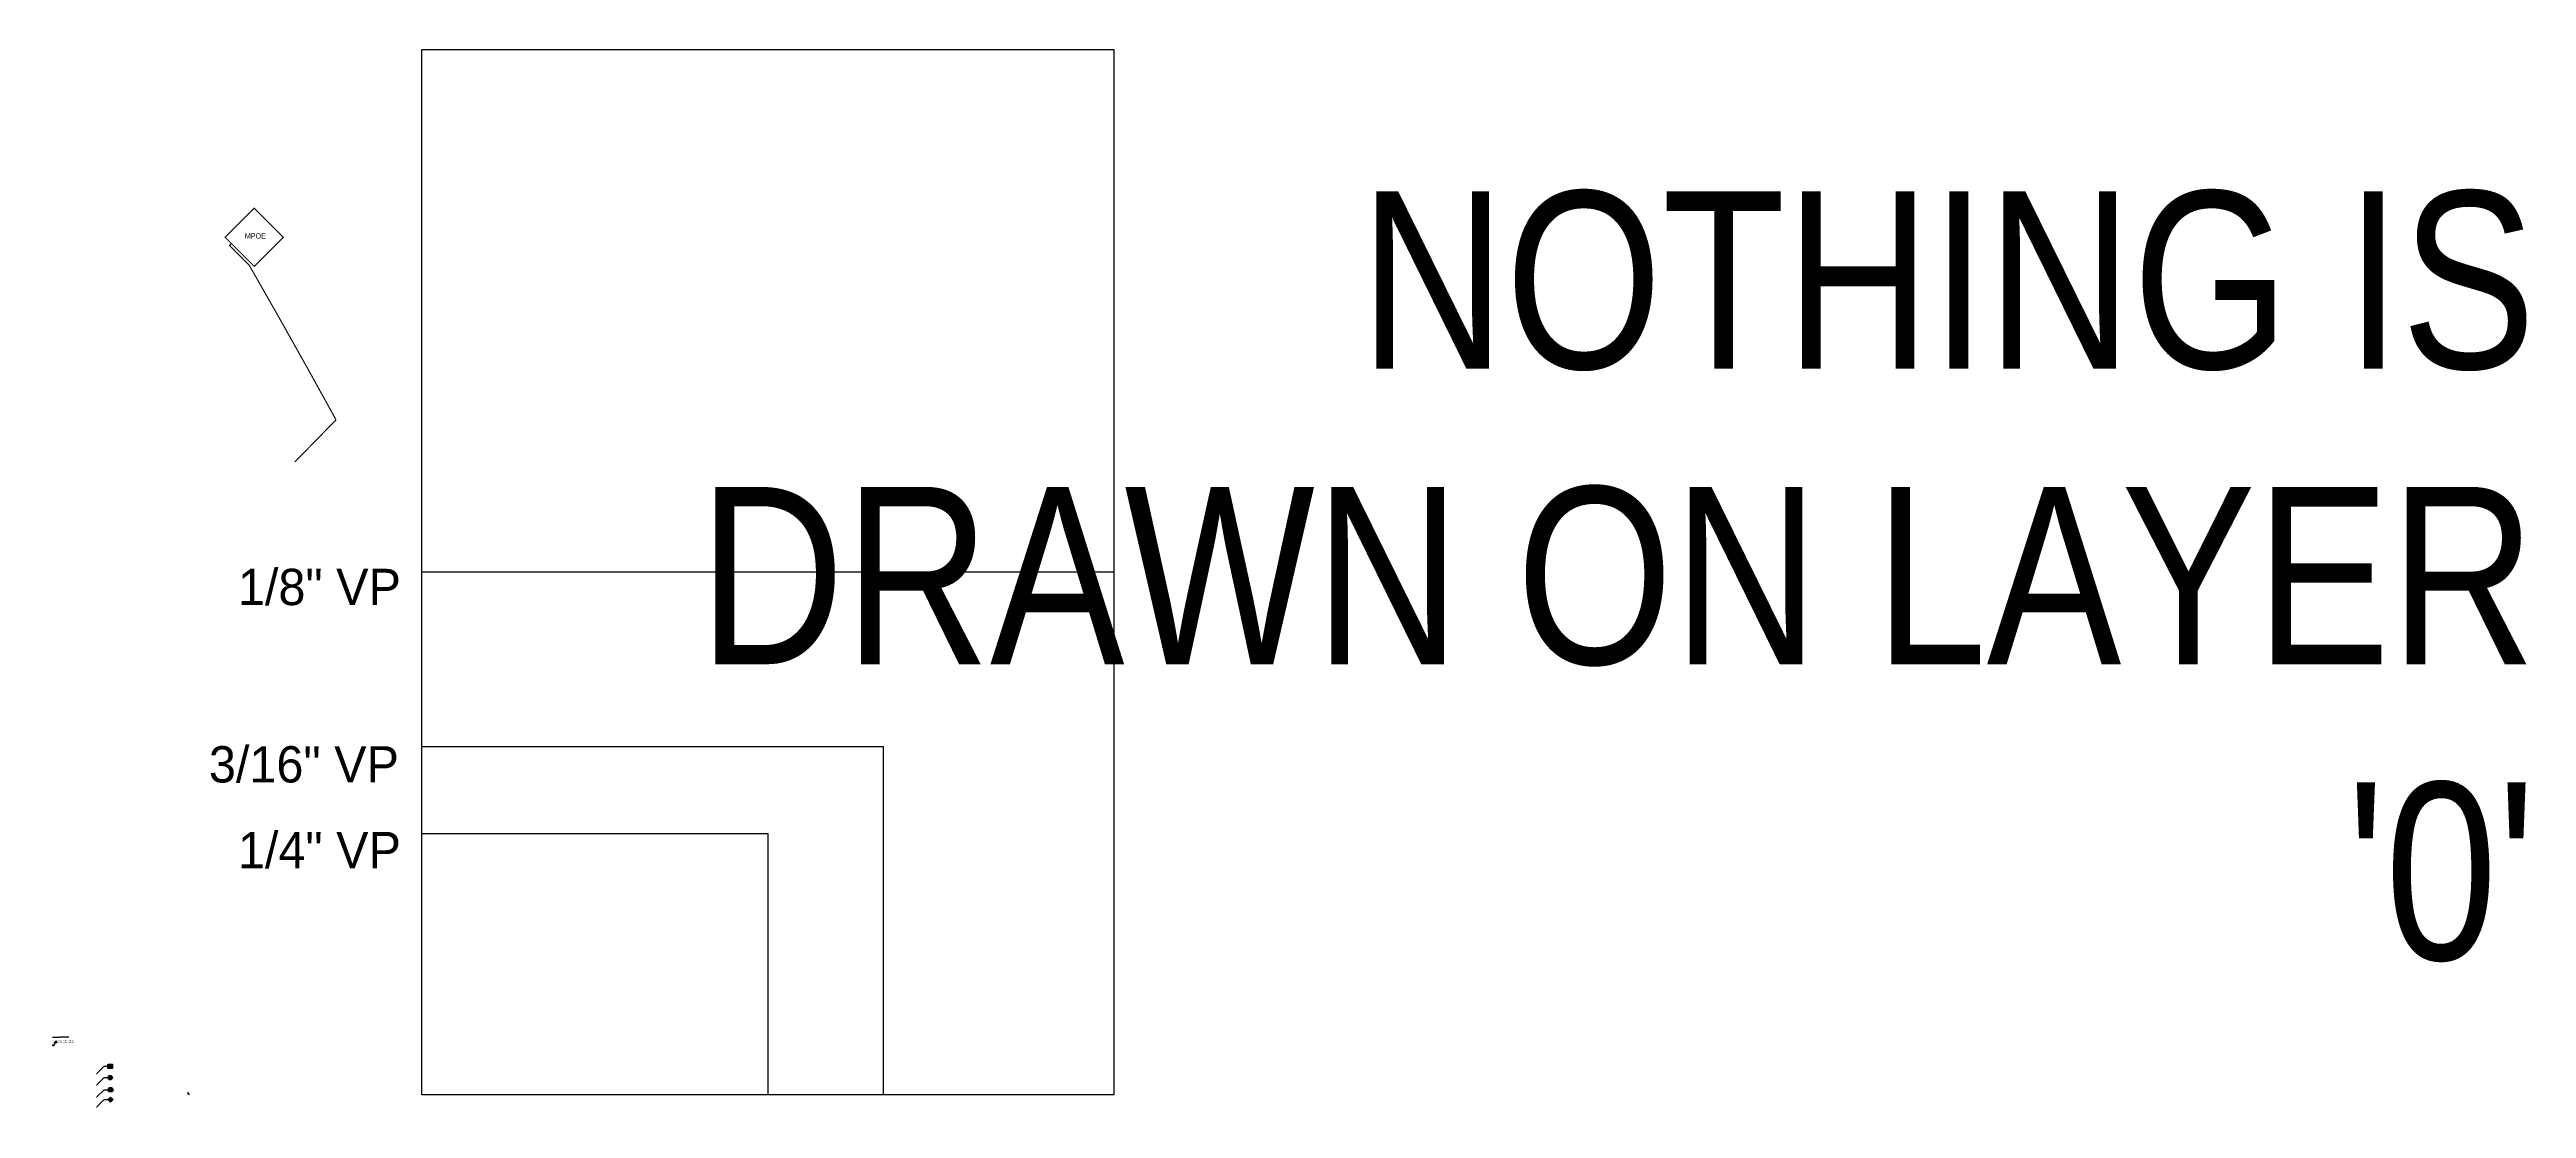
# Model space of a CAD drawing. Header units: inches. Extents: x -1968 to 11126, y -71 to 5528.
import ezdxf
from ezdxf import colors
from ezdxf.entities.mleader import LeaderData, LeaderLine
from ezdxf.enums import TextEntityAlignment as Align
from ezdxf.math import Vec2, Vec3

# ---------------------------------------------------------------- set-up
doc = ezdxf.new("R2010")
doc.units = ezdxf.units.IN
doc.header["$MEASUREMENT"] = 0
doc.linetypes.add('DASHED2', pattern=[0.375, 0.25, -0.125])
for name, color, linetype in [('TA0-ANNO-DIMS', 4, 'Continuous'), ('TA0-ANNO-IMG', 255, 'Continuous'), ('TA0-ANNO-KEYPLAN', 3, 'Continuous'), ('TA0-ANNO-NOTE', 4, 'Continuous'), ('TA0-ANNO-REVCLOUD-1', 130, 'Continuous'), ('TA0-ANNO-REVDELTA', 4, 'Continuous'), ('TA0-ANNO-TEXT', 4, 'Continuous'), ('TA0-ANNO-WIPEOUT', 255, 'Continuous'), ('TA0-TBK-BORDER', 3, 'Continuous'), ('TA0-TBK-TEXT', 4, 'Continuous'), ('TA1-EQUIP-PLAN', 3, 'Continuous'), ('TA1-EQUIP-PLAN-DIMS', 4, 'Continuous'), ('TA1-EQUIP-PLAN-TEXT', 4, 'Continuous'), ('TA1-EQUIP-RCP', 3, 'Continuous'), ('TA1-EQUIP-RCP-DIMS', 4, 'Continuous'), ('TA1-EQUIP-RCP-TEXT', 4, 'Continuous'), ('TA1-EQUIP-TEXT', 4, 'Continuous'), ('TA2-INFRA-PLAN', 2, 'Continuous'), ('TA2-INFRA-PLAN-ABOVE_TABLE', 2, 'Continuous'), ('TA2-INFRA-PLAN-BELOW_TABLE', 2, 'DASHED2'), ('TA2-INFRA-PLAN-DIMS', 4, 'Continuous'), ('TA2-INFRA-PLAN-TEXT', 4, 'Continuous'), ('TA2-INFRA-PLAN-WALL', 2, 'Continuous'), ('TA2-INFRA-RCP', 2, 'Continuous'), ('TA2-INFRA-RCP-ABOVE_CEILING', 2, 'DASHED2'), ('TA2-INFRA-RCP-BELOW_CEILING', 2, 'Continuous'), ('TA2-INFRA-RCP-DIMS', 4, 'Continuous'), ('TA2-INFRA-RCP-TEXT', 4, 'Continuous'), ('TA2-INFRA-TEXT', 4, 'Continuous'), ('TA3-DETL-DIMS', 4, 'Continuous'), ('TA3-DETL-TEXT', 4, 'Continuous'), ('TA6-XREF-ARCHPLAN', 253, 'Continuous'), ('TA6-XREF-ARCHRCP', 253, 'Continuous'), ('TA6-XREF-AV', 4, 'Continuous'), ('TA6-XREF-OTHER', 9, 'Continuous')]:
    doc.layers.add(name, color=color, linetype=linetype)
doc.layers.add('TA0-ANNO-VIEWPORTS', color=7, linetype='Continuous', plot=False)
doc.layers.add('TA0-TBK-NOPLOT', color=7, linetype='Continuous', plot=False)
doc.styles.add('AVDG_ANNO', font='UniversNextProRegular.ttf', dxfattribs={"height": 0.125})
doc.styles.add('AVDG_ANNO_TITLE', font='UniversNextProRegular.ttf', dxfattribs={"height": 0.25})
doc.styles.add('AVDG_ANNO_TITLE_SM', font='UniversNextProRegular.ttf', dxfattribs={"height": 0.1875})
doc.styles.add('AVDG_UNI_TITLE', font='', dxfattribs={"width": 0.85, "height": 0.125})
doc.styles.get("Standard").update_dxf_attribs({"font": 'arial.ttf'})
doc.styles.get('AVDG_UNI_TITLE').set_extended_font_data('Univers LT Std 55')
doc.dimstyles.new('AVDG_ANNO', dxfattribs={"dimtxt": 0.125, "dimasz": 0.125, "dimexe": 0.0625, "dimexo": 0.0625, "dimgap": 0.09, "dimtad": 0, "dimtih": 1, "dimtoh": 1, "dimlfac": -1, "dimzin": 0, "dimdsep": 46, "dimlunit": 4, "dimtxsty": 'AVDG_ANNO', "dimblk": 'ARCHTICK', "dimcen": 0.09, "dimdle": 0.0625, "dimclrd": 256, "dimclre": 256, "dimclrt": 256, "dimadec": 0, "dimazin": 0, "dimtfac": 1, "dimtofl": 0, "dimtmove": 1, "dimatfit": 2, "dimfxl": 1, "dimfrac": 2, "dimtolj": 1, "dimtzin": 0, "dimlwd": 30, "dimlwe": 30, "dimarcsym": 0})

# ---------------------------------------------------------------- blocks, each defined once
blk = doc.blocks.new('_ArchTick')
at = {"color": 0, "linetype": 'ByBlock', "const_width": 0.15}
blk.add_lwpolyline([(-0.5, -0.5), (0.5, 0.5)], dxfattribs=at)
blk = doc.blocks.new('*D2')
at = {"layer": 'Defpoints', "color": 0}
for p in [(-1951, 304), (-1866, 305), (-1866, 304)]:
    blk.add_point(p, dxfattribs=at)
at = {"layer": 'TA0-ANNO-DIMS', "linetype": 'Continuous', "lineweight": 30}
for p, q in [((-1952, 305), (-1914, 305)), ((-1951, 305), (-1951, 305)), ((-1866, 305), (-1913, 305)), ((-1866, 305), (-1866, 305))]:
    blk.add_line(p, q, dxfattribs=at)
at = {"layer": 'TA0-ANNO-DIMS', "lineweight": 30, "xscale": 0.125, "yscale": 0.125, "zscale": 0.125, "rotation": 180}
blk.add_blockref('_ArchTick', (-1951, 305), dxfattribs=at)
at = {"layer": 'TA0-ANNO-DIMS', "lineweight": 30, "xscale": 0.125, "yscale": 0.125, "zscale": 0.125}
blk.add_blockref('_ArchTick', (-1866, 305), dxfattribs=at)
at = {"layer": 'TA0-ANNO-DIMS', "insert": (-1914, 305), "char_height": 0.125, "attachment_point": 5, "style": 'AVDG_ANNO'}
blk.add_mtext('\\A1;7\'-1 1/2"', dxfattribs=at)
blk = doc.blocks.new('_Origin')
at = {"color": 0, "linetype": 'ByBlock', "lineweight": -2}
blk.add_line((0, 0), (-1, 0), dxfattribs=at)
blk.add_circle((0, 0), 0.5, dxfattribs=at)
blk = doc.blocks.new('_AVDG_EQUIP PLAN')
at = {"layer": 'TA0-ANNO-IMG', "transparency": 16777216}
h = blk.add_hatch(color=256, dxfattribs=at)
h.dxf.hatch_style = 1
h.paths.add_polyline_path([(-0.125, 0.125), (0.125, 0.125), (0.125, -0.125), (-0.125, -0.125)])
at = {"color": 0, "linetype": 'ByBlock', "transparency": 16777216}
blk.add_lwpolyline([(-0.125, 0.125), (0.125, 0.125), (0.125, -0.125), (-0.125, -0.125)], close=True, dxfattribs=at)
at = {"layer": 'TA2-INFRA-PLAN', "color": 0, "transparency": 16777216, "style": 'AVDG_ANNO'}
blk.add_attdef('#', text='', height=0.09375, dxfattribs=at).set_placement((0, -0.046875), align=Align.CENTER)
blk = doc.blocks.new('_AVDG_EQUIP RCP')
at = {"layer": 'TA0-ANNO-IMG', "transparency": 16777216}
h = blk.add_hatch(color=256, dxfattribs=at)
h.dxf.hatch_style = 1
edge = h.paths.add_edge_path()
edge.add_arc((0, 0), 0.125, 0, 360)
at = {"color": 0, "linetype": 'ByBlock', "lineweight": -2, "transparency": 16777216}
blk.add_circle((0, 0), 0.125, dxfattribs=at)
at = {"layer": 'TA2-INFRA-PLAN', "color": 0, "transparency": 16777216, "style": 'AVDG_ANNO'}
blk.add_attdef('#', text='', height=0.09375, dxfattribs=at).set_placement((0, -0.046875), align=Align.CENTER)
blk = doc.blocks.new('_AVDG_INFRA PLAN')
at = {"layer": 'TA0-ANNO-WIPEOUT', "transparency": 16777216}
h = blk.add_hatch(color=256, dxfattribs=at)
h.dxf.hatch_style = 1
h.paths.add_polyline_path([(0.14, 0), (0.07, 0.12), (-0.07, 0.12), (-0.14, 0), (-0.07, -0.12), (0.07, -0.12)])
at = {"color": 0, "linetype": 'ByBlock', "transparency": 16777216}
blk.add_lwpolyline([(-0.14, 0), (-0.07, 0.12), (0.07, 0.12), (0.14, 0), (0.07, -0.12), (-0.07, -0.12)], close=True, dxfattribs=at)
at = {"layer": 'TA2-INFRA-PLAN', "color": 0, "transparency": 16777216, "style": 'AVDG_ANNO'}
blk.add_attdef('#', text='', height=0.0938, dxfattribs=at).set_placement((0, -0.05), align=Align.CENTER)
blk = doc.blocks.new('_AVDG_INFRA RCP')
at = {"layer": 'TA0-ANNO-IMG', "transparency": 16777216}
h = blk.add_hatch(color=256, dxfattribs=at)
h.dxf.hatch_style = 1
h.paths.add_polyline_path([(0, 0.14), (0.14, 0), (0, -0.14), (-0.14, 0)])
at = {"transparency": 16777216}
blk.add_lwpolyline([(0, 0.14), (0.14, 0), (0, -0.14), (-0.14, 0), (0, 0.14)], dxfattribs=at)
at = {"layer": 'TA2-INFRA-PLAN', "color": 0, "transparency": 16777216, "style": 'AVDG_ANNO'}
blk.add_attdef('#', text='', height=0.0938, dxfattribs=at).set_placement((0, -0.05), align=Align.CENTER)

msp = doc.modelspace()

# ---------------------------------------------------------------- linework, layer by layer
msp.add_line((-1234.842, 12.507), (-1233.842, 12.507))
at = {"layer": 'Defpoints'}
msp.add_line((-1234.842, 12.279), (-1233.842, 12.279), dxfattribs=at)
for points in [[(3659.105, 5527.673), (3659.105, 0), (0, 0), (0, 5527.673)], [(0, 5527.673), (3659.105, 5527.673)], [(3659.105, 2763.837), (0, 2763.837)], [(0, 1842.558), (2439.403, 1842.558), (2439.403, 0)], [(0, 1381.918), (1829.552, 1381.918), (1829.552, 0)]]:
    msp.add_lwpolyline(points, dxfattribs=at)
at = {"layer": 'TA0-ANNO-DIMS'}
msp.add_line((-1234.842, 12.051), (-1233.842, 12.051), dxfattribs=at)
at = {"layer": 'TA0-ANNO-IMG'}
msp.add_line((-1234.842, 11.822), (-1233.842, 11.822), dxfattribs=at)
at = {"layer": 'TA0-ANNO-KEYPLAN'}
msp.add_line((-1234.842, 11.594), (-1233.842, 11.594), dxfattribs=at)
at = {"layer": 'TA0-ANNO-NOTE'}
msp.add_line((-1234.842, 11.366), (-1233.842, 11.366), dxfattribs=at)
at = {"layer": 'TA0-ANNO-REVCLOUD-1'}
msp.add_line((-1234.842, 11.138), (-1233.842, 11.138), dxfattribs=at)
at = {"layer": 'TA0-ANNO-REVDELTA'}
msp.add_line((-1234.842, 10.91), (-1233.842, 10.91), dxfattribs=at)
at = {"layer": 'TA0-ANNO-TEXT'}
msp.add_line((-1234.842, 10.682), (-1233.842, 10.682), dxfattribs=at)
at = {"layer": 'TA0-ANNO-VIEWPORTS'}
msp.add_line((-1234.842, 10.454), (-1233.842, 10.454), dxfattribs=at)
at = {"layer": 'TA0-ANNO-WIPEOUT'}
msp.add_line((-1234.842, 10.226), (-1233.842, 10.226), dxfattribs=at)
at = {"layer": 'TA0-TBK-BORDER'}
msp.add_line((-1234.842, 9.998), (-1233.842, 9.998), dxfattribs=at)
at = {"layer": 'TA0-TBK-NOPLOT'}
msp.add_line((-1234.842, 9.769), (-1233.842, 9.769), dxfattribs=at)
at = {"layer": 'TA0-TBK-TEXT'}
msp.add_line((-1234.842, 9.541), (-1233.842, 9.541), dxfattribs=at)
at = {"layer": 'TA1-EQUIP-PLAN'}
msp.add_line((-1234.842, 8.857), (-1233.842, 8.857), dxfattribs=at)
at = {"layer": 'TA1-EQUIP-PLAN-DIMS'}
msp.add_line((-1234.842, 8.401), (-1233.842, 8.401), dxfattribs=at)
at = {"layer": 'TA1-EQUIP-PLAN-TEXT'}
msp.add_line((-1234.842, 8.629), (-1233.842, 8.629), dxfattribs=at)
at = {"layer": 'TA1-EQUIP-RCP'}
msp.add_line((-1234.842, 8.173), (-1233.842, 8.173), dxfattribs=at)
at = {"layer": 'TA1-EQUIP-RCP-DIMS'}
msp.add_line((-1234.842, 7.716), (-1233.842, 7.716), dxfattribs=at)
at = {"layer": 'TA1-EQUIP-RCP-TEXT'}
msp.add_line((-1234.842, 7.945), (-1233.842, 7.945), dxfattribs=at)
at = {"layer": 'TA1-EQUIP-TEXT'}
msp.add_line((-1234.842, 7.488), (-1233.842, 7.488), dxfattribs=at)
at = {"layer": 'TA2-INFRA-PLAN'}
msp.add_line((-1234.842, 6.598), (-1233.842, 6.598), dxfattribs=at)
at = {"layer": 'TA2-INFRA-PLAN-ABOVE_TABLE'}
msp.add_line((-1234.842, 6.37), (-1233.842, 6.37), dxfattribs=at)
at = {"layer": 'TA2-INFRA-PLAN-BELOW_TABLE'}
msp.add_line((-1234.842, 6.142), (-1233.842, 6.142), dxfattribs=at)
at = {"layer": 'TA2-INFRA-PLAN-DIMS'}
msp.add_line((-1234.842, 5.686), (-1233.842, 5.686), dxfattribs=at)
at = {"layer": 'TA2-INFRA-PLAN-TEXT'}
msp.add_line((-1234.842, 5.458), (-1233.842, 5.458), dxfattribs=at)
at = {"layer": 'TA2-INFRA-PLAN-WALL'}
msp.add_line((-1234.842, 5.914), (-1233.842, 5.914), dxfattribs=at)
at = {"layer": 'TA2-INFRA-RCP'}
msp.add_line((-1234.842, 5.002), (-1233.842, 5.002), dxfattribs=at)
at = {"layer": 'TA2-INFRA-RCP-ABOVE_CEILING'}
msp.add_line((-1234.842, 4.773), (-1233.842, 4.773), dxfattribs=at)
at = {"layer": 'TA2-INFRA-RCP-BELOW_CEILING'}
msp.add_line((-1234.842, 4.545), (-1233.842, 4.545), dxfattribs=at)
at = {"layer": 'TA2-INFRA-RCP-DIMS'}
msp.add_line((-1234.842, 4.317), (-1233.842, 4.317), dxfattribs=at)
at = {"layer": 'TA2-INFRA-RCP-TEXT'}
msp.add_line((-1234.842, 4.089), (-1233.842, 4.089), dxfattribs=at)
at = {"layer": 'TA2-INFRA-TEXT'}
msp.add_line((-1234.842, 5.23), (-1233.842, 5.23), dxfattribs=at)
at = {"layer": 'TA3-DETL-DIMS', "const_width": 6}
msp.add_lwpolyline([(-885.466, 4380.894), (-731.514, 4534.846), (-885.466, 4688.798), (-1039.417, 4534.846)], close=True, dxfattribs=at)
msp.add_lwpolyline([(-1005.335, 4503.076), (-1016.916, 4491.496), (-911.65, 4386.23, -0.004911217), (-453.137, 3569.62), (-671.709, 3346.116)], format="xyb", dxfattribs=at)
at = {"layer": 'TA6-XREF-ARCHPLAN'}
msp.add_line((-1228.976, 5.435), (-1227.976, 5.435), dxfattribs=at)
at = {"layer": 'TA6-XREF-ARCHRCP'}
msp.add_line((-1228.976, 5.207), (-1227.976, 5.207), dxfattribs=at)
at = {"layer": 'TA6-XREF-AV'}
msp.add_line((-1228.976, 4.979), (-1227.976, 4.979), dxfattribs=at)
at = {"layer": 'TA6-XREF-OTHER'}
msp.add_line((-1228.976, 4.751), (-1227.976, 4.751), dxfattribs=at)

# ---------------------------------------------------------------- texts
at = {"style": 'AVDG_ANNO'}
for s, p in [('TA0-ANNO-DIMS', (-1238.411, 11.982)), ('TA0-ANNO-IMG', (-1238.411, 11.754)), ('TA0-ANNO-KEYPLAN', (-1238.411, 11.526)), ('TA0-ANNO-NOTE', (-1238.411, 11.298)), ('TA0-ANNO-REVCLOUD-1', (-1238.411, 11.069)), ('TA0-ANNO-REVDELTA', (-1238.411, 10.841)), ('TA0-ANNO-TEXT', (-1238.411, 10.613)), ('TA0-ANNO-VIEWPORTS', (-1238.411, 10.385)), ('TA0-ANNO-WIPEOUT', (-1238.411, 10.157)), ('TA0-TBK-BORDER', (-1238.411, 9.929)), ('TA0-TBK-NOPLOT', (-1238.411, 9.701)), ('TA0-TBK-TEXT', (-1238.411, 9.473)), ('TA1-EQUIP-PLAN', (-1238.411, 8.788)), ('TA1-EQUIP-PLAN-TEXT', (-1238.411, 8.56)), ('TA1-EQUIP-PLAN-DIMS', (-1238.411, 8.332)), ('TA1-EQUIP-RCP', (-1238.411, 8.104)), ('TA1-EQUIP-RCP-TEXT', (-1238.411, 7.876)), ('TA1-EQUIP-RCP-DIMS', (-1238.411, 7.648)), ('TA1-EQUIP-TEXT', (-1238.411, 7.42)), ('TA2-INFRA-PLAN', (-1238.411, 6.53)), ('TA2-INFRA-PLAN-ABOVE_TABLE', (-1238.411, 6.302)), ('TA2-INFRA-PLAN-BELOW_TABLE', (-1238.411, 6.073)), ('TA2-INFRA-PLAN-WALL', (-1238.411, 5.845)), ('TA2-INFRA-PLAN-DIMS', (-1238.411, 5.617)), ('TA2-INFRA-PLAN-TEXT', (-1238.411, 5.389)), ('TA2-INFRA-TEXT', (-1238.411, 5.161)), ('TA2-INFRA-RCP', (-1238.411, 4.933)), ('TA2-INFRA-RCP-ABOVE_CEILING', (-1238.411, 4.705)), ('TA2-INFRA-RCP-BELOW_CEILING', (-1238.411, 4.477)), ('TA2-INFRA-RCP-DIMS', (-1238.411, 4.249)), ('TA2-INFRA-RCP-TEXT', (-1238.411, 4.02)), ('0', (-1238.411, 12.438)), ('DEFPOINTS', (-1238.411, 12.21)), ('TA6-XREF-ARCHPLAN', (-1232.555, 5.367)), ('TA6-XREF-ARCHRCP', (-1232.555, 5.139)), ('TA6-XREF-TA', (-1232.555, 4.91)), ('TA6-XREF-OTHER', (-1232.555, 4.682))]:
    msp.add_text(s, height=0.125, dxfattribs=at).set_placement(p)
at = {"layer": 'Defpoints', "style": 'AVDG_ANNO'}
for s, p in [('1/8" VP', (-971.957, 2590.109)), ('3/16" VP', (-1125.302, 1652.199)), ('1/4" VP', (-971.957, 1198.93))]:
    msp.add_text(s, height=192, dxfattribs=at).set_placement(p)
at = {"layer": 'Defpoints', "insert": (11175.202, 2739.621), "char_height": 937.5, "width": 9882.8125, "attachment_point": 6, "style": 'AVDG_UNI_TITLE'}
msp.add_mtext("NOTHING IS DRAWN ON LAYER '0'", dxfattribs=at)
at = {"layer": 'TA0-ANNO-TEXT', "style": 'AVDG_ANNO'}
for s, p in [('%%UTA0 LAYERS', (-1238.411, 12.718)), ('%%UTA1 EQUIPMENT', (-1238.411, 9.068)), ('%%UTA2 INFRASTRUCTURE', (-1238.411, 6.809)), ('%%UTA6 XREF LAYERS', (-1232.544, 5.646))]:
    msp.add_text(s, height=0.125, dxfattribs=at).set_placement(p)
at = {"layer": 'TA0-ANNO-TEXT', "width": 3.42328, "attachment_point": 1}
for s, insert, char_height, style in [('AVDG_ANNO_TITLE', (-1967.736, 228.585), 0.25, 'AVDG_ANNO_TITLE'), ('AVDG_ANNO_TITLE_SM', (-1960.919, 240.683), 0.1875, 'AVDG_ANNO_TITLE_SM'), ('AVDG_ANNO', (-1956.723, 249.763), 0.125, 'AVDG_ANNO')]:
    msp.add_mtext(s, dxfattribs=dict(at, insert=insert, char_height=char_height, style=style))
at = {"layer": 'TA3-DETL-TEXT', "insert": (-935.495, 4555.667), "char_height": 27.376, "width": 264.25359, "attachment_point": 1, "style": 'AVDG_ANNO'}
msp.add_mtext('MPOE', dxfattribs=at)

# ---------------------------------------------------------------- dimensions: what is measured, and where the dimension line sits
at = {"layer": 'TA0-ANNO-DIMS'}
dim = msp.add_linear_dim(base=(-1866.0053, 305.1448), p1=(-1951.4897, 304.4434), p2=(-1866.0053, 304.4434), dimstyle='AVDG_ANNO', override={"dimpost": '\\X'}, dxfattribs=at)
dim.commit()
dim.dimension.update_dxf_attribs({"geometry": '*D2', "text_midpoint": (-1913.7275, 305.1448), "dimtype": 160})

# ---------------------------------------------------------------- leaders
at = {"layer": 'TA0-ANNO-TEXT'}
ml = msp.add_multileader_mtext('Standard', dxfattribs=at)
ml.set_content('AVDG_ANNO_CIRCLE', color=256, style='AVDG_ANNO')
ml.set_leader_properties(color=256, linetype='ByLayer', lineweight=-1)
ml.set_arrow_properties(name='ORIGIN')
ml.build(insert=Vec2(0, 0))
ml.multileader.update_dxf_attribs({"has_dogleg": 0, "text_right_attachment_type": 3, "dogleg_length": 0, "arrow_head_size": 6, "scale": 48})
ctx = ml.context
ctx.base_point, ctx.scale, ctx.char_height, ctx.arrow_head_size, ctx.landing_gap_size, ctx.plane_origin = Vec3(-1927.343, 276.62), 48, 6, 6, 3, Vec3(-1948.017, 262.583)
ctx.right_attachment = 3
notes = []
notes.append((ctx, [(0, (1, 1, 0), (-1927.343, 276.62), (1, 0), 0, [(0, [(-1948.017, 262.583), (-1933.98, 276.62)], 0, [])])]))
ctx.mtext.insert, ctx.mtext.flow_direction = Vec3(-1924.343, 280.139), 5
ml = msp.add_multileader_mtext('Standard', dxfattribs=at)
ml.set_content('AVDG_ANNO_ARROW', color=256, style='AVDG_ANNO')
ml.set_leader_properties(color=256, linetype='ByLayer', lineweight=-1)
ml.build(insert=Vec2(0, 0))
ml.multileader.update_dxf_attribs({"text_right_attachment_type": 3, "dogleg_length": 0.0075, "arrow_head_size": 6, "scale": 48})
ctx = ml.context
ctx.base_point, ctx.scale, ctx.char_height, ctx.arrow_head_size, ctx.landing_gap_size, ctx.plane_origin = Vec3(-1926.983, 285.318), 48, 6, 6, 3, Vec3(-1948.017, 271.281)
ctx.right_attachment = 3
notes.append((ctx, [(0, (1, 1, 0), (-1927.343, 285.318), (1, 0), 0.36, [(0, [(-1948.017, 271.281), (-1933.98, 285.318)], 0, [])])]))
ctx.mtext.insert, ctx.mtext.flow_direction = Vec3(-1923.983, 288.836), 5
at = {"layer": 'TA1-EQUIP-PLAN'}
ml = msp.add_multileader_block('Standard', dxfattribs=at)
ml.set_content('_AVDG_EQUIP PLAN', color=256, scale=96)
ml.set_attribute('#', '1', width=0)
ml.set_leader_properties(color=256, linetype='ByLayer', lineweight=-1)
ml.build(insert=Vec2(0, 0))
ml.multileader.update_dxf_attribs({"has_dogleg": 0, "text_right_attachment_type": 3, "dogleg_length": 0, "arrow_head_size": 12, "scale": 96})
ctx = ml.context
ctx.base_point, ctx.scale, ctx.char_height, ctx.arrow_head_size, ctx.landing_gap_size, ctx.plane_origin = Vec3(-1659.543, 151.427), 96, 12, 12, 6, Vec3(-1725.448, 104.586)
ctx.right_attachment = 3
notes.append((ctx, [(0, (1, 1, 0), (-1659.543, 151.427), (1, 0), 0, [(0, [(-1725.448, 104.586), (-1678.608, 151.427)], 0, [])])]))
ctx.block.insert = Vec3(-1647.543, 151.427)
at = {"layer": 'TA1-EQUIP-RCP'}
ml = msp.add_multileader_block('Standard', dxfattribs=at)
ml.set_content('_AVDG_EQUIP RCP', color=256, scale=96)
ml.set_attribute('#', '1', width=0)
ml.set_leader_properties(color=256, linetype='ByLayer', lineweight=-1)
ml.build(insert=Vec2(0, 0))
ml.multileader.update_dxf_attribs({"has_dogleg": 0, "text_right_attachment_type": 3, "dogleg_length": 0, "arrow_head_size": 12, "scale": 96})
ctx = ml.context
ctx.base_point, ctx.scale, ctx.char_height, ctx.arrow_head_size, ctx.landing_gap_size, ctx.plane_origin = Vec3(-1659.543, 91.74), 96, 12, 12, 6, Vec3(-1725.448, 44.9)
ctx.right_attachment = 3
notes.append((ctx, [(0, (1, 1, 0), (-1659.543, 91.74), (1, 0), 0, [(0, [(-1725.448, 44.9), (-1678.608, 91.74)], 0, [])])]))
ctx.block.insert = Vec3(-1647.543, 91.74)
at = {"layer": 'TA2-INFRA-PLAN'}
ml = msp.add_multileader_block('Standard', dxfattribs=at)
ml.set_content('_AVDG_INFRA PLAN', color=256, scale=96)
ml.set_attribute('#', '1', width=0)
ml.set_leader_properties(color=256, linetype='ByLayer', lineweight=-1)
ml.build(insert=Vec2(0, 0))
ml.multileader.update_dxf_attribs({"has_dogleg": 0, "text_right_attachment_type": 3, "dogleg_length": 0, "arrow_head_size": 12, "scale": 96})
ctx = ml.context
ctx.base_point, ctx.scale, ctx.char_height, ctx.arrow_head_size, ctx.landing_gap_size, ctx.plane_origin = Vec3(-1659.543, 27.938), 96, 12, 12, 6, Vec3(-1725.448, -18.903)
ctx.right_attachment = 3
notes.append((ctx, [(0, (1, 1, 0), (-1659.543, 27.938), (1, 0), 0, [(0, [(-1725.448, -18.903), (-1678.608, 27.938)], 0, [])])]))
ctx.block.insert = Vec3(-1645.686, 27.938)
at = {"layer": 'TA2-INFRA-RCP'}
ml = msp.add_multileader_block('Standard', dxfattribs=at)
ml.set_content('_AVDG_INFRA RCP', color=256, scale=96)
ml.set_attribute('#', '1', width=0)
ml.set_leader_properties(color=256, linetype='ByLayer', lineweight=-1)
ml.build(insert=Vec2(0, 0))
ml.multileader.update_dxf_attribs({"has_dogleg": 0, "text_right_attachment_type": 3, "dogleg_length": 0, "arrow_head_size": 12, "scale": 96})
ctx = ml.context
ctx.base_point, ctx.scale, ctx.char_height, ctx.arrow_head_size, ctx.landing_gap_size, ctx.plane_origin = Vec3(-1659.543, -24.545), 96, 12, 12, 6, Vec3(-1725.448, -71.386)
ctx.right_attachment = 3
notes.append((ctx, [(0, (1, 1, 0), (-1659.543, -24.545), (1, 0), 0, [(0, [(-1725.448, -71.386), (-1678.608, -24.545)], 0, [])])]))
ctx.block.insert = Vec3(-1645.686, -24.545)
for ctx, leaders in notes:
    for number, flags, end, landing, length, lines in leaders:
        leader = LeaderData()
        leader.index, (leader.has_last_leader_line, leader.has_dogleg_vector, leader.attachment_direction) = number, flags
        leader.last_leader_point, leader.dogleg_vector, leader.dogleg_length = Vec3(end), Vec3(landing), length
        for number, points, colour, breaks in lines:
            line = LeaderLine()
            line.index, line.vertices, line.color, line.breaks = number, Vec3.list(points), colors.encode_raw_color(colour), breaks
            leader.lines.append(line)
        ctx.leaders.append(leader)

doc.saveas('drawing.dxf')
